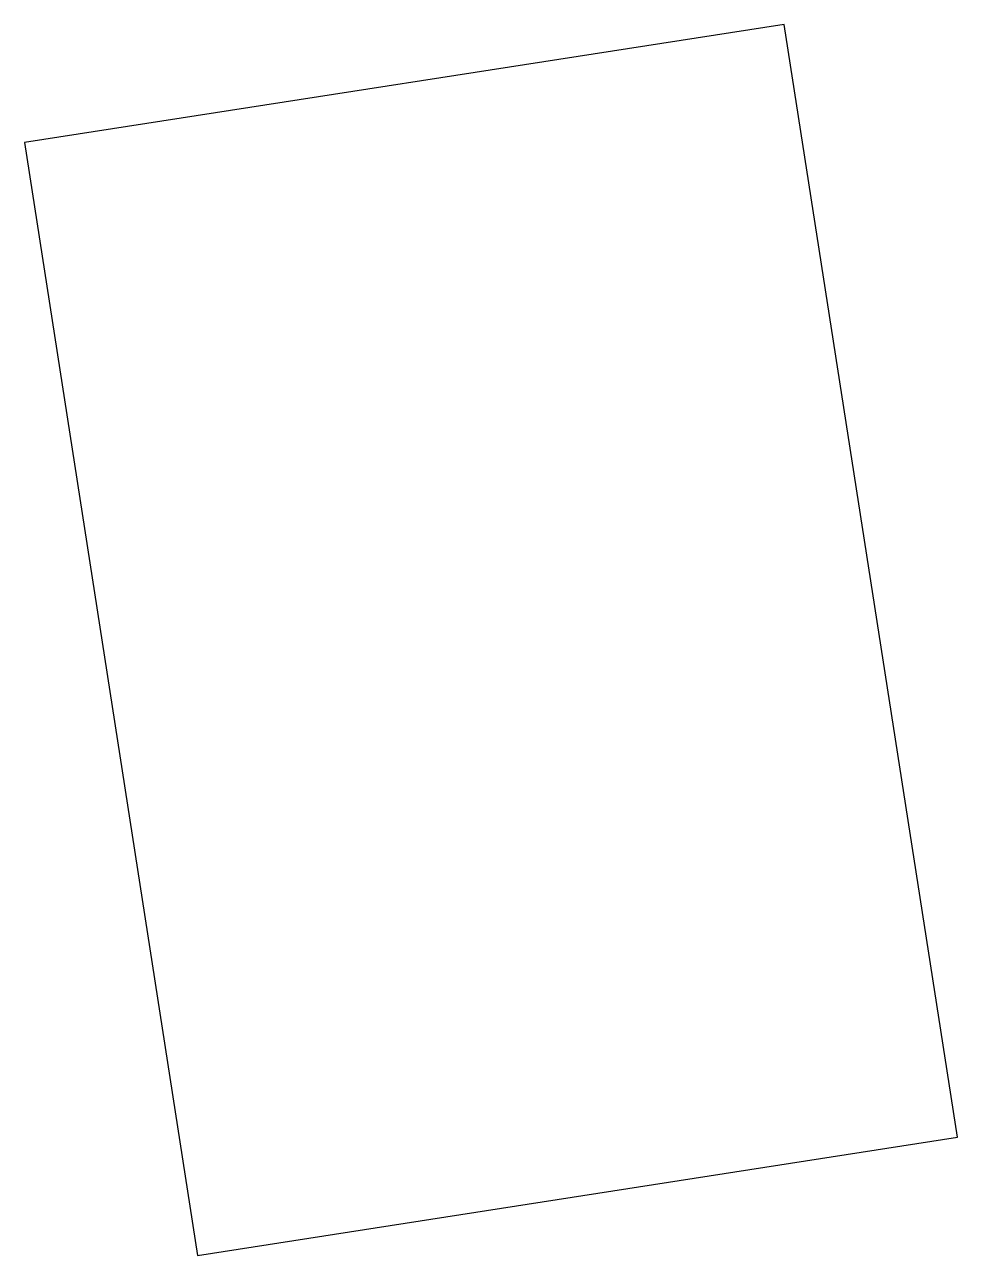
# Model space of a CAD drawing. Header units: millimetres. Extents: x 613447.2 to 613457.1, y 1318667.5 to 1318680.6.
import ezdxf

# ---------------------------------------------------------------- set-up
doc = ezdxf.new("R2010")
doc.units = ezdxf.units.MM
doc.layers.get('0').update_dxf_attribs({"color": 1, "linetype": 'CONTINUOUS', "lineweight": 100})

msp = doc.modelspace()

# ---------------------------------------------------------------- linework, layer by layer
at = {"color": 0, "lineweight": -2}
msp.add_lwpolyline([(613449.026, 1318667.472), (613457.129, 1318668.732), (613455.283, 1318680.603), (613447.181, 1318679.344)], close=True, dxfattribs=at)

doc.saveas('drawing.dxf')
